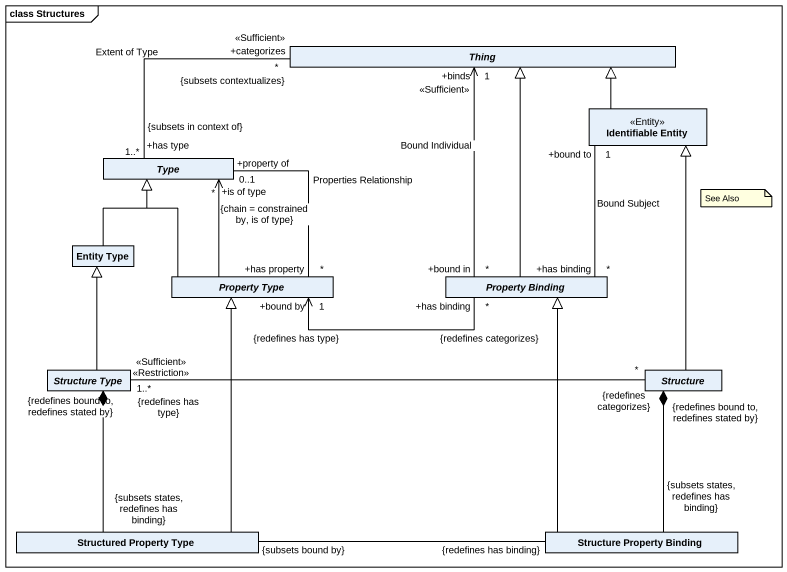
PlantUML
@startuml
mainframe class Structures
hide circle
hide empty members
abstract class Thing
class "Identifiable Entity" as Identifiable_Entity <<Entity>>
abstract class Type
class "Entity Type" as Entity_Type
abstract class "Property Type" as Property_Type
abstract class "Property Binding" as Property_Binding
abstract class "Structure Type" as Structure_Type
abstract class Structure
class "Structured Property Type" as Structured_Property_Type
class "Structure Property Binding" as Structure_Property_Binding
Identifiable_Entity -left-|> Thing
Identifiable_Entity "+bound to\n1" -- "+has binding\n*" Property_Binding : Bound Subject
Type "+has type\n1..*\n{subsets in context of}" -right- "+categorizes\n*\n{subsets contextualizes}\n<<Sufficient>>" Thing : Extent of Type
Type "+property of\n0..1" -- "+has property\n*" Property_Type : Properties Relationship
Entity_Type -up-|> Type
Property_Type -up-> "+is of type\n*\n{chain = constrained by, is of type}" Type
Property_Type -up-|> Type
Property_Type "+bound by\n1\n{redefines has type}" <-right- "+has binding\n*\n{redefines categorizes}" Property_Binding
Property_Binding -up-|> Thing
Property_Binding "+bound in\n*" -up-> "+binds\n1\n<<Sufficient>>" Thing : Bound Individual
Structure_Type -up-|> Entity_Type
Structure_Type "1..*\n{redefines has type}\n<<Sufficient>> <<Restriction>>" -right- "*\n{redefines categorizes}" Structure
Structure_Type "{redefines bound to, redefines stated by}" *-- "{subsets states, redefines has binding}" Structured_Property_Type
Structure -up-|> Identifiable_Entity
Structure "{redefines bound to, redefines stated by}" *-- "{subsets states, redefines has binding}" Structure_Property_Binding
Structured_Property_Type -up-|> Property_Type
Structure_Property_Binding -up-|> Property_Binding
Structure_Property_Binding "{redefines has binding}" -left- "{subsets bound by}" Structured_Property_Type
note as N1
  See Also
end note
@enduml
